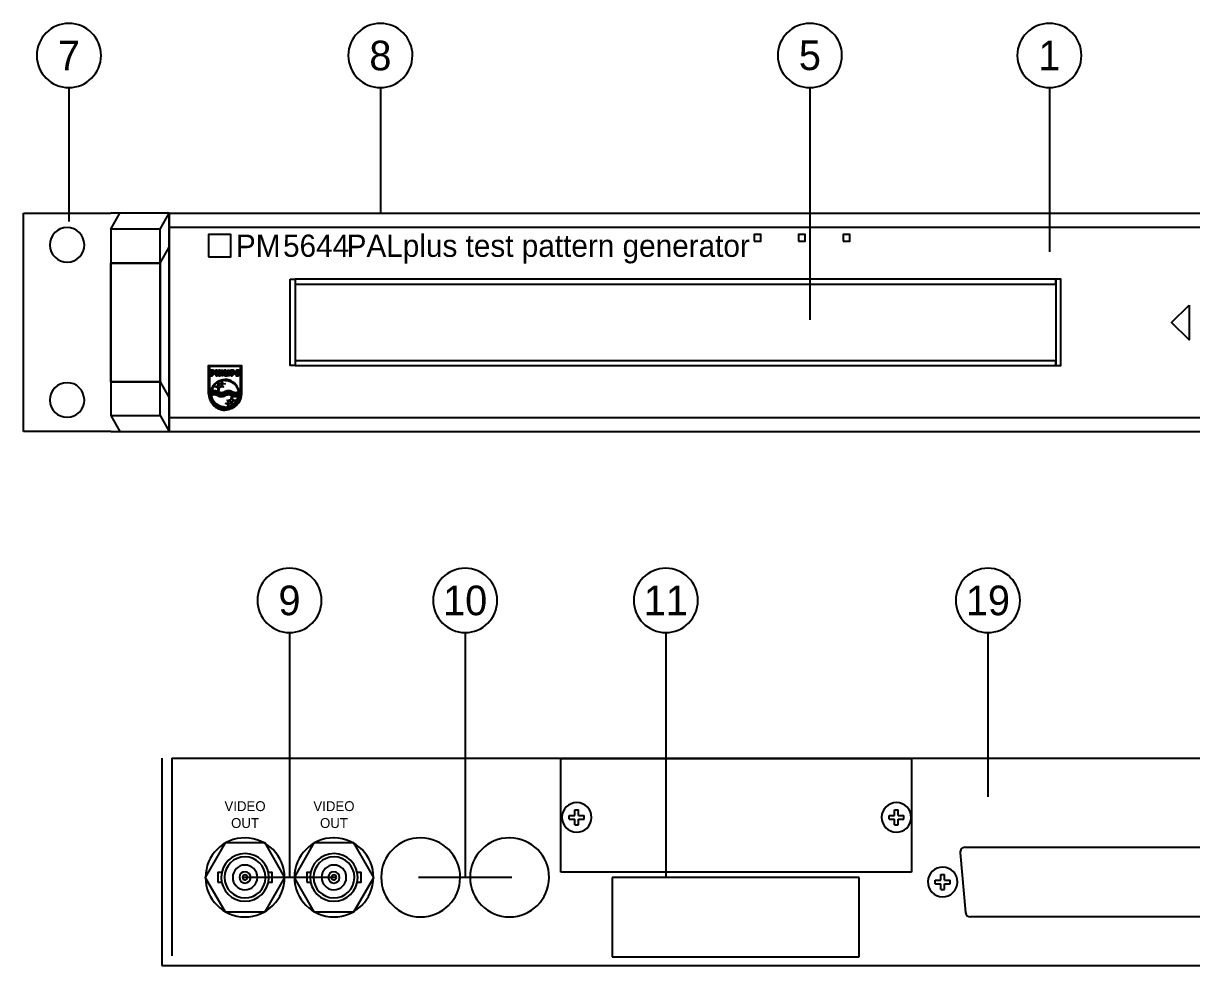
# Model space of a CAD drawing. Extents: x 10 to 493, y 10 to 201.
# Drawn here: x 10 to 246.5, y 10 to 200.7 of the extents above; entities that cross this region are included whole.
import ezdxf
from ezdxf.enums import TextEntityAlignment as Align

# ---------------------------------------------------------------- set-up
doc = ezdxf.new("R2010")
doc.units = 0
doc.layers.add('KOMPONENT', color=10, linetype='CONTINUOUS')
doc.layers.add('SERVICE1', color=7, linetype='CONTINUOUS')

# ---------------------------------------------------------------- blocks, each defined once
blk = doc.blocks.new('M3')
at = {"layer": 'KOMPONENT', "color": 0}
for points in [[(-1.5, 0.375), (-0.375, 0.375)], [(-1.5, -0.375), (-1.5, 0.375)], [(-0.375, 0.375), (-0.375, 1.5)], [(-0.375, 1.5), (0.375, 1.5)], [(0.375, 0.375), (0.375, 1.5)], [(0.375, 0.375), (1.5, 0.375)], [(1.5, -0.375), (1.5, 0.375)], [(-1.5, -0.375), (-0.375, -0.375)], [(-0.3749999999999432, -1.5), (-0.375, -0.375)], [(-0.3749999999999432, -1.5), (0.375, -1.5)], [(0.375, -0.375), (1.5, -0.375)], [(0.375, -1.5), (0.375, -0.375)]]:
    blk.add_lwpolyline(points, dxfattribs=at)
blk.add_arc((0, 0), 3, 358.902455422943, 358.8769043763087, dxfattribs=at)

msp = doc.modelspace()

# ---------------------------------------------------------------- linework, layer by layer
at = {"layer": 'KOMPONENT', "color": 0}
for p, q in [((10, 118.0776352886492), (10, 162.2776352886492)), ((10, 162.2776352886492), (27.69999999999999, 162.2776352886492)), ((39.5, 162.2776352886492), (27.69999999999999, 162.2776352886492)), ((39.5, 162.2776352886492), (463.5, 162.2776352886492)), ((39.5, 162.2776352886492), (39.5, 118.0776352886492)), ((39.5, 118.0776352886492), (39.5, 162.2776352886492)), ((37.69999999999999, 159.0276352886492), (27.69999999999999, 159.0276352886492)), ((27.69999999999999, 159.0276352886492), (27.69999999999999, 121.3276352886492)), ((37.69999999999999, 121.3276352886492), (37.69999999999999, 159.0276352886492)), ((39.5, 159.4276352886492), (463.5, 159.4276352886492)), ((37.69999999999999, 152.1776352886492), (27.69999999999999, 152.1776352886492)), ((27.69999999999999, 152.1776352886492), (27.69999999999999, 128.1776352886492)), ((37.69999999999999, 128.1776352886492), (37.69999999999999, 152.1776352886492)), ((27.69999999999999, 128.1776352886492), (37.69999999999999, 128.1776352886492)), ((27.69999999999999, 121.3276352886492), (37.69999999999999, 121.3276352886492)), ((39.5, 120.9276352886492), (463.5, 120.9276352886492)), ((27.69999999999999, 118.0776352886492), (10, 118.0776352886492)), ((27.69999999999999, 118.0776352886492), (39.5, 118.0776352886492)), ((39.50000000000006, 118.0776352886492), (463.5000000000001, 118.0776352886492)), ((38.05594405594414, 52.00000000000016), (38.05594405594397, 10.00000000000016)), ((38.05594405594408, 52.0000000000001), (38.05594405594397, 10.0000000000001)), ((40.05594405594414, 52.00000000000004), (459.6559440559441, 51.9999999999998)), ((40.05594405594408, 52.0000000000001), (40.05594405594397, 12.0000000000001)), ((40.05594405594408, 51.99999999999999), (459.6559440559441, 51.99999999999974)), ((118.7708635330405, 51.89675527865862), (189.8508635330405, 51.8967552786586)), ((118.8108635330405, 28.93675527865864), (118.8108635330405, 51.89675527865862)), ((189.8208635330406, 51.8967552786586), (189.8208635330406, 28.93675527865863)), ((189.8208635330405, 28.93675527865863), (118.8008635330405, 28.93675527865864)), ((129.1688880660035, 27.80148789948456), (129.1688880660035, 11.80148789948456)), ((179.1688880660035, 27.80148789948455), (129.1688880660035, 27.80148789948456)), ((179.1688880660035, 11.80148789948455), (179.1688880660035, 27.80148789948455)), ((38.05594405594397, 10.00000000000016), (462.0559440559439, 9.999999999999972)), ((38.05594405594397, 10.0000000000001), (462.0559440559439, 9.999999999999915)), ((129.1688880660035, 11.80148789948456), (179.1688880660035, 11.80148789948455))]:
    msp.add_line(p, q, dxfattribs=at)
at = {"layer": 'KOMPONENT', "color": 0, "linetype": 'CONTINUOUS'}
msp.add_line((48.37385815405128, 129.6254091356409), (48.22384419664172, 129.6254091356409), dxfattribs=at)
at = {"layer": 'KOMPONENT', "color": 0}
for points in [[(27.69999999999999, 159.0276352886492), (29.5, 162.2776352886492)], [(37.69999999999999, 159.0276352886492), (39.5, 162.2776352886492)], [(37.69999999999999, 152.1776352886492), (39.5, 155.4276352886492)], [(37.69999999999999, 128.1776352886492), (39.5, 124.9276352886492)], [(27.69999999999999, 121.3276352886492), (29.5, 118.0776352886492)], [(37.69999999999999, 121.3276352886492), (39.5, 118.0776352886492)], [(120.520928689727, 40.37500000000006), (121.645928689727, 40.37500000000006)], [(120.520928689727, 39.62500000000006), (120.520928689727, 40.37500000000006)], [(121.645928689727, 40.37500000000006), (121.645928689727, 41.50000000000006)], [(121.645928689727, 41.50000000000006), (122.395928689727, 41.50000000000006)], [(122.395928689727, 40.37500000000006), (122.395928689727, 41.50000000000006)], [(122.395928689727, 40.37500000000006), (123.520928689727, 40.37500000000006)], [(123.520928689727, 39.62500000000006), (123.520928689727, 40.37500000000006)], [(185.240928689727, 40.37500000000004), (186.365928689727, 40.37500000000004)], [(185.240928689727, 39.62500000000004), (185.240928689727, 40.37500000000004)], [(186.365928689727, 40.37500000000004), (186.365928689727, 41.50000000000004)], [(186.365928689727, 41.50000000000004), (187.115928689727, 41.50000000000004)], [(187.115928689727, 40.37500000000004), (187.115928689727, 41.50000000000004)], [(187.115928689727, 40.37500000000004), (188.240928689727, 40.37500000000004)], [(188.240928689727, 39.62500000000004), (188.240928689727, 40.37500000000004)], [(120.520928689727, 39.62500000000006), (121.645928689727, 39.62500000000006)], [(121.6459286897271, 38.50000000000006), (121.645928689727, 39.62500000000006)], [(121.6459286897271, 38.50000000000006), (122.395928689727, 38.50000000000006)], [(122.395928689727, 39.62500000000006), (123.520928689727, 39.62500000000006)], [(122.395928689727, 38.50000000000006), (122.395928689727, 39.62500000000006)], [(185.240928689727, 39.62500000000004), (186.365928689727, 39.62500000000004)], [(186.3659286897272, 38.50000000000004), (186.365928689727, 39.62500000000004)], [(186.3659286897272, 38.50000000000004), (187.115928689727, 38.50000000000004)], [(187.115928689727, 39.62500000000004), (188.240928689727, 39.62500000000004)], [(187.115928689727, 38.50000000000004), (187.115928689727, 39.62500000000004)], [(50.83449217161674, 34.8600000000002), (46.79304028728936, 27.86000000000019), (50.83449217161669, 20.86000000000019), (58.91739594027146, 20.86000000000019), (62.92791632460805, 27.80642507046179)], [(62.95884782459885, 27.86000000000019), (58.91739594027146, 34.8600000000002), (50.83449217161674, 34.8600000000002)], [(68.83449217161674, 34.8600000000002), (64.79304028728936, 27.86000000000019), (68.83449217161669, 20.86000000000019), (76.91739594027146, 20.86000000000019), (80.92791632460805, 27.80642507046179)], [(80.95884782459885, 27.86000000000019), (76.91739594027146, 34.86000000000019), (68.83449217161674, 34.8600000000002)]]:
    msp.add_lwpolyline(points, dxfattribs=at)
for points in [[(47.5, 153.4418002968828), (52, 153.4418002968828), (52, 157.9418002968828), (47.5, 157.9418002968828)], [(157.9299463463782, 156.5918002968827), (159.2799463463783, 156.5918002968827), (159.2799463463783, 157.9418002968827), (157.9299463463782, 157.9418002968827)], [(166.9299463463782, 156.5918002968827), (168.2799463463783, 156.5918002968827), (168.2799463463783, 157.9418002968827), (166.9299463463782, 157.9418002968827)], [(175.9299463463783, 156.5918002968827), (177.2799463463783, 156.5918002968827), (177.2799463463783, 157.9418002968827), (175.9299463463783, 157.9418002968827)], [(37.69999999999993, 128.177635288649), (27.69999999999999, 128.177635288649), (27.69999999999999, 152.1776352886488), (37.69999999999993, 152.1776352886488)], [(64, 148.9276352886492), (65, 148.9276352886492), (65, 131.4276352886492), (64, 131.4276352886492)], [(65, 147.9276352886492), (219, 147.9276352886492), (219, 148.9276352886492), (65, 148.9276352886492)], [(219, 131.4276352886492), (220, 131.4276352886492), (220, 148.9276352886492), (219, 148.9276352886492)], [(246.0099999999999, 143.6576352886492), (246.0099999999999, 136.6576352886492), (242.4199999999999, 140.1576352886493)], [(65, 131.4276352886492), (219, 131.4276352886492), (219, 132.4276352886492), (65, 132.4276352886492)]]:
    msp.add_lwpolyline(points, close=True, dxfattribs=at)
at = {"layer": 'KOMPONENT', "color": 0, "linetype": 'CONTINUOUS'}
for points in [[(47.50000000000006, 125.7504662691875), (47.50000000000006, 131.4276352886493), (54.13570092274301, 131.4276352886493), (54.13570092274301, 125.7504662691875), (53.95122671855381, 125.7504662691875), (53.95122671855381, 131.2432505915946), (47.68429518992036, 131.2432505915946), (47.68429518992036, 125.7504662691875), (47.50000000000006, 125.7504662691875)], [(47.93491516649948, 129.3871411436216), (48.22384419664172, 129.3871411436216), (48.22384419664172, 130.2473047060955), (48.2239337037762, 130.4985512326162), (47.93491516649948, 130.4986407397507), (47.93491516649948, 129.3871411436216)], [(48.2239337037762, 130.247036184692), (48.33035768668788, 130.2469466775574), (48.38155576761756, 130.2365638499563), (48.4221024995428, 130.2152611519472), (48.44841759708356, 130.1936004253999), (48.47213698772413, 130.1626309568655), (48.49129151450546, 130.1219947178059), (48.50051074935828, 130.0476142890425), (48.48180375824927, 129.9741289316241), (48.45128182538735, 129.9378785421546), (48.4031269870303, 129.9001960385331), (48.3576573627081, 129.8809520046173), (48.32615085136672, 129.8770136906996), (48.22384419664172, 129.8769241835651), (48.22384419664172, 129.6254091356409), (48.38397246024897, 129.6257671641789), (48.43400694843024, 129.630332028038), (48.48180375824927, 129.6398197842942), (48.54589086654602, 129.6609434680345), (48.59144999800276, 129.6830517302541), (48.63226525133143, 129.7114254918883), (48.67039529062521, 129.744990667323), (48.70136475915967, 129.775870628723), (48.73251324196309, 129.8117629896545), (48.75873883236943, 129.8618869849703), (48.78263723727895, 129.9120109802861), (48.80161274979145, 129.9741289316241), (48.80644613505387, 130.028996805068), (48.80644613505387, 130.1030192052934), (48.79695837879763, 130.1674643421281), (48.77386553809868, 130.2356687786115), (48.73251324196309, 130.3081695575504), (48.67039529062521, 130.3822814649102), (48.6118576246671, 130.4292727105189), (48.55555763707116, 130.4592576005739), (48.48422045088068, 130.4849461481733), (48.43400694843024, 130.4920172117983), (48.37385815405128, 130.4986407397507), (48.2239337037762, 130.4985512326162), (48.2239337037762, 130.247036184692)], [(48.95064212872154, 129.3871411436216), (49.23957115886355, 129.3871411436216), (49.23957115886355, 129.822951381466), (49.55078746549435, 129.822951381466), (49.55078746549435, 129.3871411436216), (49.839626988502, 129.3871411436216), (49.839626988502, 130.4986407397507), (49.55078746549435, 130.4986407397507), (49.55078746549435, 130.0630095161752), (49.23957115886355, 130.0630095161752), (49.23957115886355, 130.4986407397507), (48.95064212872154, 130.4986407397507), (48.95064212872154, 129.3871411436216)], [(50.11763614823599, 129.3871411436216), (50.11763614823599, 130.4986407397507), (50.40638616410911, 130.4986407397507), (50.40638616410911, 129.3871411436216), (50.11763614823599, 129.3871411436216)], [(50.68430581670862, 129.3871411436216), (51.26216387699282, 129.3871411436216), (51.26216387699282, 129.6273782925998), (50.97332435398516, 129.6273782925998), (50.97332435398516, 130.4986407397507), (50.68430581670862, 130.4986407397507), (50.68430581670862, 129.3871411436216)], [(51.4021530353391, 129.3871411436216), (51.4021530353391, 130.4986407397507), (51.69117157261576, 130.4986407397507), (51.69117157261576, 129.3871411436216), (51.4021530353391, 129.3871411436216)], [(51.96909122521527, 129.3871411436216), (52.25802025535734, 129.3871411436216), (52.25802025535734, 130.2473047060955), (52.25810976249181, 130.4985512326162), (51.96909122521527, 130.4986407397507), (51.96909122521527, 129.3871411436216)], [(52.25810976249181, 130.247036184692), (52.36453374540349, 130.2469466775574), (52.41573182633323, 130.2365638499563), (52.45627855825842, 130.2152611519472), (52.48259365579929, 130.1936004253999), (52.5063130464398, 130.1626309568655), (52.52546757322114, 130.1219947178059), (52.53468680807396, 130.0476142890425), (52.515979816965, 129.9741289316241), (52.48545788410303, 129.9378785421546), (52.43730304574603, 129.9001960385331), (52.39183342142383, 129.8809520046173), (52.36032691008245, 129.8770136906996), (52.25802025535734, 129.8769241835651), (52.25802025535734, 129.6254091356409), (52.41814851896459, 129.6257671641789), (52.46818300714602, 129.630332028038), (52.515979816965, 129.6398197842942), (52.58006692526169, 129.6609434680345), (52.62562605671849, 129.6830517302541), (52.66644131004711, 129.7114254918883), (52.70457134934094, 129.744990667323), (52.7355408178754, 129.775870628723), (52.76668930067876, 129.8117629896545), (52.79291489108516, 129.8618869849703), (52.81681329599468, 129.9120109802861), (52.83578880850712, 129.9741289316241), (52.8406221937696, 130.028996805068), (52.8406221937696, 130.1030192052934), (52.83113443751336, 130.1674643421281), (52.80804159681441, 130.2356687786115), (52.76668930067876, 130.3081695575504), (52.70457134934094, 130.3822814649102), (52.64603368338271, 130.4292727105189), (52.58973369578683, 130.4592576005739), (52.5183965095963, 130.4849461481733), (52.46818300714602, 130.4920172117983), (52.40803421276701, 130.4986407397507), (52.25810976249181, 130.4985512326162), (52.25810976249181, 130.247036184692)], [(53.40997707627702, 130.0673058586308), (53.38437803581212, 130.0751824864662), (53.3470535607288, 130.0888770780435), (53.30579077172763, 130.1006025126621), (53.27625341734506, 130.1183249252916), (53.25486121220132, 130.1341676880968), (53.24098760635502, 130.1555598932405), (53.23525914974744, 130.1850972476231), (53.24098760635502, 130.2087271311291), (53.27052496073759, 130.2303878576764), (53.30382161476888, 130.2499899201302), (53.34114608985226, 130.2597461977899), (53.37453225101797, 130.2656536686665), (53.42367166785436, 130.2656536686665), (53.46296529989667, 130.2618048618832), (53.50807689568092, 130.2577770408311), (53.54942919181644, 130.2519590770891), (53.58290486011674, 130.2459620990781), (53.61217369309577, 130.2422027994294), (53.61038355040591, 130.4936283402191), (53.57708689637474, 130.5032951107443), (53.53573460023915, 130.5054432819721), (53.4904439901859, 130.5110822314451), (53.45517817919585, 130.5132304026729), (53.41194623323588, 130.5151100524973), (53.36477597335829, 130.5132304026729), (53.32539283418146, 130.5132304026729), (53.28609920213927, 130.5132304026729), (53.24295676331388, 130.5013259537855), (53.20769095232379, 130.4914801689912), (53.17430479115808, 130.4797547343728), (53.13295249502249, 130.4640909858365), (53.10162499795013, 130.4444889233827), (53.07217715070203, 130.4208590398766), (53.04845776006147, 130.3932908424529), (53.0229482267311, 130.3677813091225), (53.00334616427716, 130.3403921259678), (52.98956206556522, 130.3069164576675), (52.97577796685346, 130.2618048618832), (52.96987049597692, 130.2224217227065), (52.96405253223497, 130.1792792838811), (52.96611119632826, 130.13801649488), (52.97210817433927, 130.0967537058789), (52.9778366309468, 130.0574600738367), (52.98571325878214, 130.0220152485775), (53.0013770073183, 129.9905982443707), (53.01900991281332, 129.9670578679991), (53.04067063936066, 129.9436069987621), (53.06233136590782, 129.9199771152561), (53.09177921315586, 129.9022547026265), (53.12901418110471, 129.8846217971315), (53.16257935653954, 129.8728068553784), (53.18030176916909, 129.8687790343263), (53.20169397431283, 129.8609024064909), (53.40997707627702, 130.0673058586308)], [(47.93222995246487, 125.7504662691875), (47.93169290965784, 125.8176861271915), (47.93625777351696, 125.9003907194626), (47.94189672299001, 125.9831848188682), (47.94852025094241, 126.0597134188595), (47.95675490731577, 126.1293499694947), (47.96830132766536, 126.2070421622343), (47.97761006965254, 126.2800799839802), (47.99318431105428, 126.3481949133291), (48.01421848766006, 126.4313470412727), (48.0311353360791, 126.5016996489838), (48.05539176952652, 126.5793918417234), (48.08260193841244, 126.6646026337604), (48.11249732133291, 126.7569739965568), (48.14588348249862, 126.8347556964308), (48.18687775009624, 126.935630237004), (48.23288441722536, 127.0295232210867), (48.26591254985317, 127.0997863216634), (48.32337613019746, 127.201287412178), (48.37815449650685, 127.2933007464364), (48.44456879030054, 127.3977555723893), (48.51339977672524, 127.4894108781096), (48.6049655753111, 127.6038905031257), (48.70548208734635, 127.7138052642826), (48.80197077832941, 127.8144112834522), (48.91170652521726, 127.9108104673007), (49.01696691538064, 128.0068516226114), (49.15453938109562, 128.1120225056401), (49.36058480469762, 128.240286229368), (49.56671973543405, 128.3505590190629), (49.72711652044472, 128.4234178265399), (49.88330647013436, 128.4798073212701), (49.99268418848425, 128.5148941179913), (50.14019194612803, 128.554635285706), (50.25377649979924, 128.579518269095), (50.39913608621521, 128.6032376597355), (50.56078597110883, 128.6246298648792), (50.72789579120649, 128.6324169855801), (50.81704489716117, 128.6352812138838), (50.81704489716117, 128.4550138450158), (50.71142647845983, 128.4510755310981), (50.60652411683452, 128.446689681508), (50.47029425813685, 128.4327265685271), (50.33862926329823, 128.4132140132077), (50.2069642684595, 128.3851982801116), (50.08872534379486, 128.355123882922), (49.95616527761138, 128.3136820796519), (49.84150663832634, 128.2729563334578), (49.73356103412823, 128.2283817804806), (49.6400260785835, 128.1854183559241), (49.54622260163524, 128.137263517567), (49.43621833334385, 128.0766671875156), (49.33784999253646, 128.0112374722015), (49.235811859215, 127.9461657854253), (49.13610091139026, 127.8693686640308), (49.05822970438157, 127.805281555734), (48.9896672393603, 127.7412839545718), (48.91618188194184, 127.672452968147), (48.84305455306151, 127.6038905031257), (48.78800766534846, 127.5350595167009), (48.73313979190453, 127.4756267793978), (48.67594473296379, 127.4044686074762), (48.62331453788204, 127.3290140930989), (48.56352377204104, 127.2488157005936), (48.50525462748641, 127.1549227165108), (48.4619331743919, 127.0788416521921), (48.38934288831854, 126.9442229219153), (48.34825911358638, 126.8619658653166), (48.31523098095863, 126.7789927516419), (48.27414720622647, 126.6744484185546), (48.23404800997378, 126.5597897792696), (48.20316804857396, 126.4429829687567), (48.18016471500925, 126.3560715411645), (48.15948856694155, 126.2523327722876), (48.13773833325985, 126.1245165842321), (48.12502832016179, 126.0033239241291), (48.11482450682968, 125.9003907194626), (48.11249732133291, 125.8269948691787), (48.11240781419838, 125.7504662691875), (47.93222995246487, 125.7504662691875)], [(48.48064016550092, 127.1122278133579), (49.34563711323739, 127.2613466994226), (49.49037014971191, 128.1220473047034), (49.63474515764835, 127.2613466994226), (50.50010013392284, 127.1122278133579), (49.63474515764835, 126.9678528054213), (49.49037014971191, 126.1024978291469), (49.34563711323739, 126.9678528054213), (48.48064016550092, 127.1122278133579)], [(49.54040463789323, 127.7576637601839), (50.0962439430923, 127.853436394091), (50.18942087009901, 128.4066799923898), (50.28215026143334, 127.853436394091), (50.83906365224624, 127.7576637601839), (50.28215026143334, 127.6648448617152), (50.18942087009901, 127.1084685137092), (50.0962439430923, 127.6648448617152), (49.54040463789323, 127.7576637601839)], [(53.70177033472282, 125.7504662691875), (53.70221787039532, 125.8176861271915), (53.69783202080521, 125.9003907194626), (53.69210356419768, 125.9831848188682), (53.6852115148418, 126.0597134188595), (53.67706636560297, 126.1293499694947), (53.66560945238791, 126.2070421622343), (53.65639021753509, 126.2800799839802), (53.6406369618644, 126.3481949133291), (53.61969229239321, 126.4313470412727), (53.602775443974, 126.5016996489838), (53.57860851766105, 126.5793918417234), (53.55130884164089, 126.6646026337604), (53.52141345872019, 126.7569739965568), (53.48811680468907, 126.8347556964308), (53.44703302995697, 126.935630237004), (53.40111586996227, 127.0295232210867), (53.36799823019999, 127.0997863216634), (53.31053464985575, 127.201287412178), (53.25575628354625, 127.2933007464364), (53.18943149688732, 127.3977555723893), (53.12069001759704, 127.4894108781096), (53.02903471187653, 127.6038905031257), (52.92851819984139, 127.7138052642826), (52.83211901599282, 127.8144112834522), (52.72229376197038, 127.9108104673007), (52.61694386467269, 128.0068516226114), (52.47937139895748, 128.1120225056401), (52.27323646822106, 128.240286229368), (52.0672805517537, 128.3505590190629), (51.90688376674291, 128.4234178265399), (51.7506043099188, 128.4798073212701), (51.64131609870338, 128.5148941179913), (51.49371883392507, 128.554635285706), (51.37995526598502, 128.579518269095), (51.23495370810696, 128.6032376597355), (51.07321431607886, 128.6246298648792), (50.90619400311573, 128.6324169855801), (50.81704489716117, 128.6352812138838), (50.81704489716117, 128.4550138450158), (50.9225738087278, 128.4510755310981), (51.02747617035322, 128.446689681508), (51.16379553618538, 128.4327265685271), (51.29537102388952, 128.4132140132077), (51.42712552586249, 128.3851982801116), (51.54509592912382, 128.355123882922), (51.6779245167109, 128.3136820796519), (51.7924936488613, 128.2729563334578), (51.90034974592493, 128.2283817804806), (51.99406371573872, 128.1854183559241), (52.08786719268687, 128.137263517567), (52.1979609681128, 128.0766671875156), (52.29615029465117, 128.0112374722015), (52.39827793510733, 127.9461657854253), (52.49780986866307, 127.8693686640308), (52.57568107567158, 127.805281555734), (52.64424354069286, 127.7412839545718), (52.71763939097684, 127.672452968147), (52.79076671985717, 127.6038905031257), (52.84581360757022, 127.5350595167009), (52.90077098814868, 127.4756267793978), (52.95796604708937, 127.4044686074762), (53.01068574930559, 127.3290140930989), (53.07047651514659, 127.2488157005936), (53.12856664543233, 127.1549227165108), (53.17224612706468, 127.0788416521921), (53.2444783846002, 126.9442229219153), (53.28583068073578, 126.8619658653166), (53.31867979909464, 126.7789927516419), (53.35994258809569, 126.6744484185546), (53.39986277007938, 126.5597897792696), (53.43101125288274, 126.4429829687567), (53.45383557217843, 126.3560715411645), (53.47451172024614, 126.2523327722876), (53.49617244679348, 126.1245165842321), (53.50888245989131, 126.0033239241291), (53.51917578035807, 125.9003907194626), (53.52141345872019, 125.8269948691787), (53.52159247298931, 125.7504662691875), (53.70177033472282, 125.7504662691875)], [(52.98956206556522, 129.4032524278303), (53.03279401152531, 129.3972554498192), (53.08989956333153, 129.3895578362529), (53.13295249502249, 129.3836503653764), (53.18030176916909, 129.3797120514587), (53.22926217173654, 129.3738045805822), (53.27625341734506, 129.3718354236234), (53.31948536330503, 129.3758632446755), (53.36871428727602, 129.3777428944999), (53.42170251089556, 129.3836503653764), (53.47084192773201, 129.3935856573051), (53.51613253778521, 129.4130982126245), (53.56124413356952, 129.4347589391717), (53.59659945169409, 129.4582993155432), (53.62801645590093, 129.4897163197502), (53.65549514619022, 129.5192536741327), (53.68109418665506, 129.5565781492161), (53.69675793519127, 129.5899643103819), (53.71448034782088, 129.6370450631249), (53.72432613261509, 129.6940611077967), (53.72620578243937, 129.739172703581), (53.72432613261509, 129.7903707845107), (53.71448034782088, 129.8374515372539), (53.700696249109, 129.8709272055541), (53.6870016575316, 129.9022547026265), (53.66534093098443, 129.9355513566577), (53.6417110474784, 129.9591812401638), (53.61432186432364, 129.9828111236698), (53.58478450994119, 129.9985643793405), (53.55336750573412, 130.0181664417944), (53.52195050152727, 130.0319505405062), (53.48856434036156, 130.0456451320836), (53.45517817919585, 130.0555804240123), (53.43154829568982, 130.0594292307955), (53.40997707627702, 130.0673058586308), (53.20169397431283, 129.8609024064909), (53.24098760635502, 129.847297322048), (53.27437376752067, 129.8335132233361), (53.3176057134807, 129.8197291246244), (53.36665562318274, 129.8040653760881), (53.40022079861734, 129.7903707845107), (53.42367166785436, 129.7686205508291), (53.43539710247296, 129.7470493314163), (53.43942492352517, 129.7253886048692), (53.43539710247296, 129.695940757621), (53.42170251089556, 129.6783078521261), (53.40022079861734, 129.6605854394965), (53.36289632353385, 129.642863026867), (53.32342367722276, 129.6349863990316), (53.29021653032595, 129.6292579424241), (53.24492592027264, 129.6292579424241), (53.20169397431283, 129.6313166065174), (53.16445900636387, 129.6313166065174), (53.12516537432168, 129.6370450631249), (53.08390258532063, 129.6409833770426), (53.04255028918499, 129.6508291618368), (53.01516110603018, 129.6568261398478), (52.99162072965862, 129.6605854394965), (52.98956206556522, 129.4032524278303)], [(47.50000000000006, 125.7504662691875), (47.49946295719315, 125.6725055550444), (47.50474387812818, 125.5783440495583), (47.51118839181163, 125.4829294441892), (47.51924403391598, 125.394764916714), (47.52837376163421, 125.3142980028051), (47.54162081753913, 125.2255069253885), (47.55540491625106, 125.1411016975619), (47.57062112911473, 125.0628724620154), (47.59425101262076, 124.9673683495119), (47.61394258220923, 124.8864538999306), (47.6398101440775, 124.7965887369), (47.67104813401534, 124.6987574388996), (47.70756704488838, 124.5926914845259), (47.74569708418221, 124.5031843500333), (47.79304635832875, 124.3872726108653), (47.84585556767945, 124.2794165138018), (47.88398560697334, 124.1984125570859), (47.94986285795989, 124.0817847608421), (48.01314440204612, 123.9758978207373), (48.08958349490285, 123.8620447456628), (48.16843928039077, 123.750518856085), (48.27378917768851, 123.6189433683809), (48.38961140972197, 123.4925592944774), (48.50015272082032, 123.376558048175), (48.62018178817482, 123.2650321585972), (48.74790846909576, 123.1553859188437), (48.90651511141664, 123.0391161511379), (49.14299296074614, 122.886685501097), (49.37991834574797, 122.760390934328), (49.56421353566816, 122.6760752136359), (49.74430189026737, 122.6113615553978), (49.86970138569143, 122.5709938377416), (50.03976494122742, 122.5253451991504), (50.16990831477966, 122.4970609446507), (50.33737616341534, 122.469492747227), (50.52292445321842, 122.4449677923761), (50.71509627097396, 122.4357485575233), (50.81776095423709, 122.4326158078161), (50.81776095423709, 122.6169109977363), (50.69200343027501, 122.6197752260401), (50.56839407754069, 122.6269357967995), (50.40638616410911, 122.6438526452186), (50.26129509909657, 122.6655133717658), (50.11146015595591, 122.6970198831071), (49.97505128298923, 122.7312116084834), (49.81510203365087, 122.7806195467233), (49.68406358875382, 122.8294904421562), (49.55839557192621, 122.8815835944309), (49.45062898199717, 122.9300964613259), (49.33758147113303, 122.9873810274011), (49.21979008214078, 123.056212013826), (49.09510664379263, 123.1333671637586), (48.98930921082228, 123.2079266067909), (48.87330796451988, 123.2933164130968), (48.7818316730685, 123.3682338846672), (48.69742644524194, 123.4436883990444), (48.61660150279511, 123.520843548977), (48.53219627496856, 123.6071284266279), (48.460322045971, 123.6861632263848), (48.40294797276124, 123.7538306200613), (48.3383238216577, 123.8337604911631), (48.2726255849401, 123.9217460043694), (48.20880699804684, 124.0138488457623), (48.1389019260082, 124.1234055783812), (48.08868842355787, 124.2085268632836), (48.01054869514576, 124.3571982136758), (47.96114075690588, 124.4613845182252), (47.91817733234933, 124.5627065944709), (47.87226017235474, 124.6782603051007), (47.82831216931891, 124.8093882571324), (47.7880339587972, 124.9498249511513), (47.7627034397359, 125.0532056914903), (47.73844700628831, 125.1717131375584), (47.71338500863044, 125.3170727239744), (47.69816879576661, 125.4575094179933), (47.68921808231744, 125.5752112998511), (47.68465321845827, 125.6650764628816), (47.68429518992036, 125.7504662691875), (47.50000000000006, 125.7504662691875)], [(47.93222995246487, 125.7504662691875), (47.93169290965784, 125.6831569040491), (47.93625777351696, 125.6005418189125), (47.94189672299001, 125.5176582123723), (47.94852025094241, 125.4411296123812), (47.95675490731577, 125.3714930617459), (47.96830132766536, 125.2938008690063), (47.97761006965254, 125.2208525543948), (47.99318431105428, 125.1526481179115), (48.01421848766006, 125.0694959899678), (48.0311353360791, 124.9991433822567), (48.05539176952652, 124.9213616823826), (48.08260193841244, 124.8360613832112), (48.11249732133291, 124.7440480489528), (48.14588348249862, 124.6660873348098), (48.18687775009624, 124.565302301371), (48.23288441722536, 124.4712303030194), (48.26591254985317, 124.4009672024427), (48.32337613019746, 124.2997346333316), (48.37815449650685, 124.2074527776697), (48.44456879030054, 124.1029979517169), (48.51339977672524, 124.011432153131), (48.6049655753111, 123.8970420352494), (48.70548208734635, 123.787037766958), (48.80197077832941, 123.6863422406539), (48.91170652521726, 123.5901220710743), (49.01696691538064, 123.4939914086293), (49.15453938109562, 123.388731018466), (49.36058480469762, 123.260467294738), (49.56671973543405, 123.1503735193122), (49.72711652044472, 123.0772461904317), (49.88330647013436, 123.0209462028359), (49.99268418848425, 122.9860384203837), (50.14019194612803, 122.9461182384001), (50.25377649979924, 122.9214142692801), (50.39913608621521, 122.8975158643706), (50.56078597110883, 122.8763026734959), (50.72789579120649, 122.8682470313915), (50.81704489716117, 122.8655618173568), (50.81704489716117, 123.0458291862249), (50.71142647845983, 123.049677993008), (50.60652411683452, 123.0541533497326), (50.47029425813685, 123.0681164627135), (50.33862926329823, 123.0877185251674), (50.2069642684595, 123.1156447511291), (50.08872534379486, 123.1457191483186), (49.95616527761138, 123.1871609515887), (49.84150663832634, 123.2277971906483), (49.73356103412823, 123.2724612507601), (49.6400260785835, 123.3154246753165), (49.54622260163524, 123.3635795136735), (49.43621833334385, 123.424175843725), (49.33784999253646, 123.4894265447702), (49.235811859215, 123.5545877386807), (49.13610091139026, 123.6313848600754), (49.05822970438157, 123.6955614755066), (48.9896672393603, 123.7596485838033), (48.91618188194184, 123.8283900630936), (48.84305455306151, 123.8970420352494), (48.78800766534846, 123.9657835145397), (48.73313979190453, 124.0252162518427), (48.67594473296379, 124.0962849166299), (48.62331453788204, 124.1716499238726), (48.56352377204104, 124.252027330647), (48.50525462748641, 124.3459203147297), (48.4619331743919, 124.4219118719139), (48.38934288831854, 124.5566201093253), (48.34825911358638, 124.6389666730585), (48.31523098095863, 124.7218502795986), (48.27414720622647, 124.8263051055515), (48.23404800997378, 124.9409637448365), (48.20316804857396, 125.0575915410803), (48.18016471500925, 125.1447714900762), (48.15948856694155, 125.2484207518186), (48.13773833325985, 125.376236939874), (48.12502832016179, 125.4975191071114), (48.11482450682968, 125.6005418189125), (48.11249732133291, 125.6737586549274), (48.11240781419838, 125.7504662691875), (47.93222995246487, 125.7504662691875)], [(49.37266826785412, 125.840510446487), (49.37266826785412, 125.6601535704845), (49.31046080938177, 125.6929131817088), (49.23482728073554, 125.7297006139853), (49.16545925150376, 125.7590589540988), (49.09107882274043, 125.7844789802947), (49.01696691538064, 125.8067662567834), (48.94267599375166, 125.8249362050854), (48.87393451446133, 125.8375567110488), (48.80197077832941, 125.8465969316326), (48.7282168995074, 125.8510722883572), (48.65482104922353, 125.8533099667196), (48.57489117812162, 125.8521463739711), (48.49737799965106, 125.8465969316326), (48.4269358848054, 125.83558755409), (48.36347532645004, 125.8231460623955), (48.29697152552217, 125.8093619636837), (48.23512209558771, 125.7914605367852), (48.18105978635413, 125.7740066455591), (48.13192036951773, 125.7564632471986), (48.13388952647659, 125.7577163470814), (48.11070717864311, 125.7502872549185), (48.11661464951953, 125.9306441309211), (48.17094548015655, 125.9506937290475), (48.2122082691576, 125.9647463491628), (48.25651430073145, 125.9787094621437), (48.35640426282521, 126.0027868813222), (48.44797006141118, 126.0188981655308), (48.52181344736744, 126.0278488789801), (48.58957034817831, 126.0325032499736), (48.66439831261425, 126.035098956874), (48.74182198395033, 126.0312501500908), (48.80725169926438, 126.0259692291557), (48.87035422908173, 126.017108022841), (48.94464515071053, 126.0027868813222), (49.01472923701817, 125.9873916541895), (49.06771746063794, 125.9730705126706), (49.12589709805803, 125.9533789430823), (49.17691616471882, 125.9362830803942), (49.22175923909958, 125.9156964394609), (49.27770119815739, 125.8900078918614), (49.33355365008083, 125.8619026516309), (49.37266826785412, 125.840510446487)], [(49.374816439082, 125.4806022586924), (49.374816439082, 125.3002453826898), (49.31242996634052, 125.3331840081831), (49.2367964376943, 125.3706874975355), (49.16733890132809, 125.3991507663041), (49.09313748683371, 125.4246602996345), (49.01884656520497, 125.4469475761231), (48.94482416497954, 125.4651175244251), (48.87581416428566, 125.4775590161196), (48.80385042815362, 125.4865992367034), (48.73009654933185, 125.4911641005625), (48.65687971331687, 125.4935807931938), (48.57677082794595, 125.4924172004454), (48.49934715660982, 125.4865992367034), (48.42872602749514, 125.4756793662953), (48.36562349767792, 125.4635959031388), (48.29894068248086, 125.4495432830234), (48.23691223827757, 125.4315523489904), (48.18293943617846, 125.4149040219748), (48.1337105122077, 125.3965550594039), (48.13594819056993, 125.3978081592867), (48.11849429934392, 125.5707359431264), (48.17282512998088, 125.5915015983286), (48.21426693325094, 125.6049276685026), (48.25857296482479, 125.6185327529455), (48.35846292691861, 125.6429682006619), (48.44993921836988, 125.6589899777361), (48.52369309719188, 125.6680301983199), (48.59144999800276, 125.6725055550444), (48.66636746957306, 125.6750117548103), (48.74370163377466, 125.6715209765651), (48.80913134908872, 125.6661505484956), (48.87223387890606, 125.6571998350462), (48.94643529340033, 125.6429682006619), (49.01669839397698, 125.6275729735292), (49.06968661759663, 125.6131623248759), (49.12777674788236, 125.5941868123635), (49.17879581454309, 125.5763748925995), (49.22363888892392, 125.5557882516661), (49.27949134084736, 125.5300997040668), (49.33543329990516, 125.5026210137775), (49.374816439082, 125.4806022586924)], [(49.37266826785412, 126.2012241984922), (49.37266826785412, 126.0207778153552), (49.31046080938177, 126.0536269337139), (49.23482728073554, 126.0904143659904), (49.16545925150376, 126.119593691835), (49.09107882274043, 126.1451032251654), (49.01696691538064, 126.167390501654), (48.94267599375166, 126.1856499570906), (48.87393451446133, 126.198270463054), (48.80197077832941, 126.2072211765033), (48.7282168995074, 126.2116070260934), (48.65482104922353, 126.2137551973212), (48.57489117812162, 126.2126811117073), (48.49737799965106, 126.2072211765033), (48.4269358848054, 126.1963908132296), (48.36347532645004, 126.1838598144007), (48.29697152552217, 126.1698071942853), (48.23512209558771, 126.1522637959249), (48.18105978635413, 126.1347203975643), (48.13192036951773, 126.1172665063381), (48.13388952647659, 126.1184300990867), (48.17094548015655, 126.3113179739181), (48.2122082691576, 126.3255496083025), (48.25651430073145, 126.3393337070143), (48.35640426282521, 126.3635006333273), (48.44797006141118, 126.3797014246704), (48.52181344736744, 126.3882941095818), (48.58957034817831, 126.3925904520374), (48.66439831261425, 126.3953651732067), (48.74182198395033, 126.3916953806925), (48.80725169926438, 126.3865934740264), (48.87035422908173, 126.3778217748462), (48.94464515071053, 126.3635006333273), (49.01472923701817, 126.3476578705221), (49.06771746063794, 126.3337842646758), (49.12589709805803, 126.3140031879529), (49.17691616471882, 126.2969073252649), (49.22175923909958, 126.2764101914661), (49.27770119815739, 126.2507216438667), (49.33355365008083, 126.222616403636), (49.37266826785412, 126.2012241984922)], [(49.37266826785412, 126.0207778153552), (49.37266826785412, 126.2012241984922), (49.43514424772997, 126.1681960658645), (49.51086728351072, 126.1307820836466), (49.58014580560791, 126.1023188148779), (49.65425771296782, 126.0768987886821), (49.72863814173115, 126.0544324979244), (49.80292906335995, 126.0361730424879), (49.87149152838128, 126.0239105650624), (49.94390280018581, 126.0148703444787), (50.01747766473886, 126.0102159734851), (50.09042597935024, 126.0078887879883), (50.17071387899, 126.0090523807366), (50.24831656459509, 126.0148703444787), (50.31849015803732, 126.0256112006178), (50.38239825206512, 126.0376051566398), (50.4482755030516, 126.0517472838896), (50.51075148292739, 126.0699172321916), (50.56481379216098, 126.0864760520727), (50.61395320899737, 126.1047355075092), (50.66345065437179, 126.1250536270391), (50.72467353436474, 126.1531588672697), (50.77426048687357, 126.1781313577932), (50.81525475447131, 126.2012241984922), (50.81525475447131, 126.0207778153552), (50.75949180968246, 125.9909719395692), (50.70086463658959, 125.9608975423796), (50.62890090045767, 125.9306441309211), (50.57439105555159, 125.9099679828533), (50.53294925228158, 125.896452405545), (50.48846420643872, 125.8827578139676), (50.38920079428647, 125.8585013805201), (50.29781400996956, 125.8423900963114), (50.2235230883407, 125.8333498757277), (50.15612421606784, 125.828874519003), (50.08138575876649, 125.8262788121028), (50.00369356602687, 125.8298590974825), (49.9385323721163, 125.835229525552), (49.87498230662652, 125.8440907318668), (49.80104941353568, 125.8585013805201), (49.73087582009356, 125.8738966076528), (49.67815611787734, 125.8881282420371), (49.61979746618817, 125.9071037545496), (49.56868889239286, 125.9250946885826), (49.52366680374308, 125.9456813295159), (49.46799336608876, 125.9713698771152), (49.41214091416532, 125.9986695531355), (49.37266826785412, 126.0207778153552)], [(49.37266826785412, 125.6601535704845), (49.37266826785412, 125.840510446487), (49.43514424772997, 125.8075718209939), (49.51086728351072, 125.7707843887173), (49.58014580560791, 125.7416050628727), (49.65425771296782, 125.7161850366769), (49.72863814173115, 125.6937187459193), (49.80292906335995, 125.6756383047517), (49.87149152838128, 125.6630177987883), (49.94390280018581, 125.6539775782045), (50.01747766473886, 125.6494127143454), (50.09042597935024, 125.6470855288485), (50.17071387899, 125.648428135866), (50.24831656459509, 125.6539775782045), (50.31849015803732, 125.6647184343437), (50.38239825206512, 125.6773389403071), (50.4482755030516, 125.6910335318844), (50.51075148292739, 125.7090244659175), (50.56481379216098, 125.726388850009), (50.61395320899737, 125.7438427412351), (50.66345065437179, 125.7646083964374), (50.72467353436474, 125.7924451152646), (50.77426048687357, 125.817417605788), (50.81525475447131, 125.840510446487), (50.81525475447131, 125.6601535704845), (50.75949180968246, 125.630258187564), (50.70086463658959, 125.60009428324), (50.62890090045767, 125.5698408717815), (50.57439105555159, 125.5498807807897), (50.53294925228158, 125.5357386535399), (50.48846420643872, 125.5218650476934), (50.38920079428647, 125.4977876285149), (50.29781400996956, 125.4815868371718), (50.2235230883407, 125.472546616588), (50.15612421606784, 125.4681607669979), (50.08138575876649, 125.4655650600976), (50.00369356602687, 125.4691453454774), (49.9385323721163, 125.4744262664124), (49.87498230662652, 125.4833769798617), (49.80104941353568, 125.4977876285149), (49.73087582009356, 125.5130933485132), (49.67815611787734, 125.5273249828975), (49.61979746618817, 125.5471955667549), (49.56868889239286, 125.5642914294429), (49.52366680374308, 125.5848780703762), (49.46799336608876, 125.6104771108411), (49.41214091416532, 125.6386718582063), (49.37266826785412, 125.6601535704845)], [(49.37266826785412, 125.2993503113449), (49.37266826785412, 125.4797071873475), (49.43514424772997, 125.4469475761231), (49.51086728351072, 125.4099811295777), (49.58014580560791, 125.3808913108676), (49.65425771296782, 125.3553817775373), (49.72863814173115, 125.3331840081831), (49.80292906335995, 125.3148350456121), (49.87149152838128, 125.3023040467832), (49.94390280018581, 125.2933533333339), (50.01747766473886, 125.2889674837437), (50.09042597935024, 125.2868193125159), (50.17071387899, 125.2878933981299), (50.24831656459509, 125.2933533333339), (50.31849015803732, 125.3040046823385), (50.38239825206512, 125.3166251883019), (50.4482755030516, 125.3306778084172), (50.51075148292739, 125.3483107139123), (50.56481379216098, 125.3656750980039), (50.61395320899737, 125.38312898923), (50.66345065437179, 125.4039841515667), (50.72467353436474, 125.4316418561249), (50.77426048687357, 125.4574199108588), (50.81525475447131, 125.4797071873475), (50.81525475447131, 125.2993503113449), (50.75949180968246, 125.2694549284244), (50.70086463658959, 125.2399175740418), (50.62890090045767, 125.2091271197763), (50.57439105555159, 125.1891670287845), (50.53294925228158, 125.1751144086691), (50.48846420643872, 125.1611512956883), (50.38920079428647, 125.1369843693753), (50.29781400996956, 125.1209625923011), (50.2235230883407, 125.1122804002553), (50.15612421606784, 125.1078945506652), (50.08138575876649, 125.1053883508994), (50.00369356602687, 125.1088791291446), (49.9385323721163, 125.1139810358107), (49.87498230662652, 125.1226632278565), (49.80104941353568, 125.1369843693753), (49.73087582009356, 125.152916639315), (49.67815611787734, 125.1667007380269), (49.61979746618817, 125.1864818147497), (49.56868889239286, 125.2036671845723), (49.52366680374308, 125.2241643183711), (49.46799336608876, 125.249763358836), (49.41214091416532, 125.2778685990667), (49.37266826785412, 125.2993503113449)], [(52.25784124108833, 126.2012241984922), (52.25784124108833, 126.0207778153552), (52.19581279688498, 126.0536269337139), (52.11973173256627, 126.0904143659904), (52.05036370333448, 126.119593691835), (51.97643081024364, 126.1451032251654), (51.90187136721136, 126.167390501654), (51.82766995271697, 126.1856499570906), (51.75910748769559, 126.198270463054), (51.68669621589117, 126.2072211765033), (51.61312135133824, 126.2116070260934), (51.54026254386133, 126.2137551973212), (51.45979562995245, 126.2126811117073), (51.38219294434737, 126.2072211765033), (51.31201935090525, 126.1963908132296), (51.2482902711464, 126.1838598144007), (51.18214449875643, 126.1698071942853), (51.11984753314948, 126.1522637959249), (51.06569571678153, 126.1347203975643), (51.01682482134856, 126.1172665063381), (50.9671483617052, 126.0966798654049), (50.90610449598125, 126.0688431465777), (50.85642803633783, 126.0429755847094), (50.81525475447131, 126.0207778153552), (50.81525475447131, 126.2012241984922), (50.87101769926016, 126.2310300742783), (50.92973437948729, 126.2604779215264), (51.0017876227538, 126.2914473900609), (51.05638697479424, 126.3113179739181), (51.09756025666087, 126.3255496083025), (51.14213480963826, 126.3393337070143), (51.24130871465599, 126.3635006333273), (51.33269549897295, 126.3797014246704), (51.40725494200512, 126.3882941095818), (51.47438529287467, 126.3925904520374), (51.54939227157956, 126.3953651732067), (51.62699495718459, 126.3916953806925), (51.69206664396069, 126.3865934740264), (51.75552720231599, 126.3778217748462), (51.82946009540677, 126.3635006333273), (51.89972319598348, 126.3476578705221), (51.95253240533418, 126.3337842646758), (52.01089105702329, 126.3140031879529), (52.06208913795308, 126.2969073252649), (52.10702171946843, 126.2764101914661), (52.16260564998834, 126.2507216438667), (52.21836859477708, 126.222616403636), (52.25784124108833, 126.2012241984922)], [(52.25784124108833, 125.840510446487), (52.25784124108833, 125.6601535704845), (52.19581279688498, 125.6929131817088), (52.11973173256627, 125.7297006139853), (52.05036370333448, 125.7590589540988), (51.97643081024364, 125.7844789802947), (51.90187136721136, 125.8067662567834), (51.82766995271697, 125.8249362050854), (51.75910748769559, 125.8375567110488), (51.68669621589117, 125.8465969316326), (51.61312135133824, 125.8510722883572), (51.54026254386133, 125.8533099667196), (51.45979562995245, 125.8521463739711), (51.38219294434737, 125.8465969316326), (51.31201935090525, 125.83558755409), (51.2482902711464, 125.8231460623955), (51.18214449875643, 125.8093619636837), (51.11984753314948, 125.7914605367852), (51.06569571678153, 125.7740066455591), (51.01682482134856, 125.7564632471986), (50.9671483617052, 125.7358766062653), (50.90610449598125, 125.7080398874381), (50.85642803633783, 125.6829778897801), (50.81525475447131, 125.6601535704845), (50.81525475447131, 125.840510446487), (50.87101769926016, 125.8703163222731), (50.92973437948729, 125.9003907194626), (51.0017876227538, 125.9306441309211), (51.05638697479424, 125.9506937290475), (51.09756025666087, 125.9647463491628), (51.14213480963826, 125.9787094621437), (51.24130871465599, 126.0027868813222), (51.33269549897295, 126.0188981655308), (51.40725494200512, 126.0278488789801), (51.47438529287467, 126.0325032499736), (51.54939227157956, 126.035098956874), (51.62699495718459, 126.0312501500908), (51.69206664396069, 126.0259692291557), (51.75552720231599, 126.017108022841), (51.82946009540677, 126.0027868813222), (51.89972319598348, 125.9873916541895), (51.95253240533418, 125.9730705126706), (52.01089105702329, 125.9533789430823), (52.06208913795308, 125.9362830803942), (52.10702171946843, 125.9156964394609), (52.16260564998834, 125.8900078918614), (52.21836859477708, 125.8619026516309), (52.25784124108833, 125.840510446487)], [(52.25784124108833, 125.4797071873475), (52.25784124108833, 125.2993503113449), (52.19581279688498, 125.3323784439727), (52.11973173256627, 125.369702919056), (52.05036370333448, 125.3982556949592), (51.97643081024364, 125.4236757211551), (51.90187136721136, 125.4459629976438), (51.82766995271697, 125.4644014673492), (51.75910748769559, 125.4767534519092), (51.68669621589117, 125.485793672493), (51.61312135133824, 125.4902690292176), (51.54026254386133, 125.4926857218488), (51.45979562995245, 125.4914326219659), (51.38219294434737, 125.485793672493), (51.31201935090525, 125.4748738020848), (51.2482902711464, 125.4628798460629), (51.18214449875643, 125.448737718813), (51.11984753314948, 125.4307467847801), (51.06569571678153, 125.4140089506299), (51.01682482134856, 125.3957494951933), (50.9671483617052, 125.3755208827981), (50.90610449598125, 125.3472366282984), (50.85642803633783, 125.3221746306405), (50.81525475447131, 125.2993503113449), (50.81525475447131, 125.4797071873475), (50.87101769926016, 125.509602570268), (50.92973437948729, 125.539587460323), (51.0017876227538, 125.5698408717815), (51.05638697479424, 125.5906065269838), (51.09756025666087, 125.6041221042922), (51.14213480963826, 125.617906203004), (51.24130871465599, 125.6419836221825), (51.33269549897295, 125.6581844135256), (51.40725494200512, 125.6671351269749), (51.47438529287467, 125.671699990834), (51.54939227157956, 125.6742061905999), (51.62699495718459, 125.6707154123546), (51.69206664396069, 125.6651659700161), (51.75552720231599, 125.6562152565669), (51.82946009540677, 125.6419836221825), (51.89972319598348, 125.6267674093187), (51.95253240533418, 125.612267253531), (52.01089105702329, 125.5932917410185), (52.06208913795308, 125.5754798212545), (52.10702171946843, 125.5549826874557), (52.16260564998834, 125.5292941398563), (52.21836859477708, 125.5017259424326), (52.25784124108833, 125.4797071873475)], [(53.70177033472282, 125.7504662691875), (53.70221787039532, 125.6831569040491), (53.69783202080521, 125.6005418189125), (53.69210356419768, 125.5176582123723), (53.6852115148418, 125.4411296123812), (53.67706636560297, 125.3714930617459), (53.66560945238791, 125.2938008690063), (53.65639021753509, 125.2208525543948), (53.6406369618644, 125.1526481179115), (53.61969229239321, 125.0694959899678), (53.602775443974, 124.9991433822567), (53.57860851766105, 124.9213616823826), (53.55130884164089, 124.8360613832112), (53.52141345872019, 124.7440480489528), (53.48811680468907, 124.6660873348098), (53.44703302995697, 124.565302301371), (53.40111586996227, 124.4712303030194), (53.36799823019999, 124.4009672024427), (53.31053464985575, 124.2997346333316), (53.25575628354625, 124.2074527776697), (53.18943149688732, 124.1029979517169), (53.12069001759704, 124.011432153131), (53.02903471187653, 123.8970420352494), (52.92851819984139, 123.787037766958), (52.83211901599282, 123.6863422406539), (52.72229376197038, 123.5901220710743), (52.61694386467269, 123.4939914086293), (52.47937139895748, 123.388731018466), (52.27323646822106, 123.260467294738), (52.0672805517537, 123.1503735193122), (51.90688376674291, 123.0772461904317), (51.7506043099188, 123.0209462028359), (51.64131609870338, 122.9860384203837), (51.49371883392507, 122.9461182384001), (51.37995526598502, 122.9214142692801), (51.23495370810696, 122.8975158643706), (51.07321431607886, 122.8763026734959), (50.90619400311573, 122.8682470313915), (50.81704489716117, 122.8655618173568), (50.81704489716117, 123.0458291862249), (50.9225738087278, 123.049677993008), (51.02747617035322, 123.0541533497326), (51.16379553618538, 123.0681164627135), (51.29537102388952, 123.0877185251674), (51.42712552586249, 123.1156447511291), (51.54509592912382, 123.1457191483186), (51.6779245167109, 123.1871609515887), (51.7924936488613, 123.2277971906483), (51.90034974592493, 123.2724612507601), (51.99406371573872, 123.3154246753165), (52.08786719268687, 123.3635795136735), (52.1979609681128, 123.424175843725), (52.29615029465117, 123.4894265447702), (52.39827793510733, 123.5545877386807), (52.49780986866307, 123.6313848600754), (52.57568107567158, 123.6955614755066), (52.64424354069286, 123.7596485838033), (52.71763939097684, 123.8283900630936), (52.79076671985717, 123.8970420352494), (52.84581360757022, 123.9657835145397), (52.90077098814868, 124.0252162518427), (52.95796604708937, 124.0962849166299), (53.01068574930559, 124.1716499238726), (53.07047651514659, 124.252027330647), (53.12856664543233, 124.3459203147297), (53.17224612706468, 124.4219118719139), (53.2444783846002, 124.5566201093253), (53.28583068073578, 124.6389666730585), (53.31867979909464, 124.7218502795986), (53.35994258809569, 124.8263051055515), (53.39986277007938, 124.9409637448365), (53.43101125288274, 125.0575915410803), (53.45383557217843, 125.1447714900762), (53.47451172024614, 125.2484207518186), (53.49617244679348, 125.376236939874), (53.50888245989131, 125.4975191071114), (53.51917578035807, 125.6005418189125), (53.52141345872019, 125.6737586549274), (53.52159247298931, 125.7504662691875), (53.70177033472282, 125.7504662691875)], [(54.13570092274301, 125.7504662691875), (54.13614845841539, 125.6725055550444), (54.13086753748041, 125.5783440495583), (54.1242440095279, 125.4829294441892), (54.11627787455802, 125.394764916714), (54.10714814683979, 125.3142980028051), (54.09399059806941, 125.2255069253885), (54.08020649935759, 125.1411016975619), (54.06499028649381, 125.0628724620154), (54.04118138871877, 124.9673683495119), (54.02148981913041, 124.8864538999306), (53.99562225726208, 124.7965887369), (53.96465278872756, 124.6987574388996), (53.92804437072004, 124.5926914845259), (53.88991433142621, 124.5031843500333), (53.84238604301072, 124.3872726108653), (53.78984535506356, 124.2794165138018), (53.75162580863525, 124.1984125570859), (53.68565905051412, 124.0817847608421), (53.622556520697, 123.9758978207373), (53.54611742784027, 123.8620447456628), (53.46717213521777, 123.750518856085), (53.36173273078549, 123.6189433683809), (53.24600000588657, 123.4925592944774), (53.13527968051926, 123.376558048175), (53.01542962743372, 123.2650321585972), (52.88779245364719, 123.1553859188437), (52.72900679705742, 123.0391161511379), (52.49279746913135, 122.886685501097), (52.25569306986057, 122.760390934328), (52.07130837280585, 122.6760752136359), (51.89139903247565, 122.6113615553978), (51.76582052278263, 122.5709938377416), (51.59575696724664, 122.5253451991504), (51.46552408655998, 122.4970609446507), (51.29832475932773, 122.469492747227), (51.11268696239011, 122.4449677923761), (50.92033613036551, 122.4357485575233), (50.81776095423709, 122.4326158078161), (50.81776095423709, 122.6169109977363), (50.94369749246806, 122.6197752260401), (51.06712783093337, 122.6269357967995), (51.22913574436495, 122.6438526452186), (51.37413730224307, 122.6655133717658), (51.52415125965263, 122.6970198831071), (51.66056013261925, 122.7312116084834), (51.82033036768854, 122.7806195467233), (51.95136881258566, 122.8294904421562), (52.07703682941337, 122.8815835944309), (52.18480341934242, 122.9300964613259), (52.29794043734103, 122.9873810274011), (52.41564231919881, 123.056212013826), (52.54032575754701, 123.1333671637586), (52.64630220478631, 123.2079266067909), (52.76221394395412, 123.2933164130968), (52.85377974254004, 123.3682338846672), (52.93818497036659, 123.4436883990444), (53.01900991281332, 123.520843548977), (53.10350464777434, 123.6071284266279), (53.17519986250301, 123.6861632263848), (53.23275294998166, 123.7538306200613), (53.29728759395084, 123.8337604911631), (53.36289632353385, 123.9217460043694), (53.42662540329263, 124.0138488457623), (53.49670948960033, 124.1234055783812), (53.54692299205078, 124.2085268632836), (53.6249732133283, 124.3571982136758), (53.67438115156824, 124.4613845182252), (53.71761309752804, 124.5627065944709), (53.76335124325385, 124.6782603051007), (53.80720973915516, 124.8093882571324), (53.8474879496768, 124.9498249511513), (53.87281846873827, 125.0532056914903), (53.89689588791668, 125.1717131375584), (53.92222640697815, 125.3170727239744), (53.93744261984193, 125.4575094179933), (53.94648284042563, 125.5752112998511), (53.95077918288132, 125.6650764628816), (53.95122671855381, 125.7504662691875), (54.13570092274301, 125.7504662691875)], [(51.16021525080566, 124.398281988408), (52.02512269140766, 124.5472218602036), (52.17003474215119, 125.4081909868879), (52.31423073581868, 124.5472218602036), (53.17967521922765, 124.398281988408), (52.31423073581868, 124.2539964876059), (52.17003474215119, 123.388552004197), (52.02512269140766, 124.2539964876059), (51.16021525080566, 124.398281988408)], [(52.25784124108833, 126.0207778153552), (52.25784124108833, 126.2012241984922), (52.32022771382969, 126.1681960658645), (52.39577173534155, 126.1307820836466), (52.46513976457311, 126.1023188148779), (52.53943068620214, 126.0768987886821), (52.61354259356199, 126.0544324979244), (52.68792302232532, 126.0361730424879), (52.75666450161566, 126.0239105650624), (52.82871774488211, 126.0148703444787), (52.90247162370406, 126.0102159734851), (52.97568845971898, 126.0078887879883), (53.05552882368636, 126.0090523807366), (53.13322101642598, 126.0148703444787), (53.20375263840606, 126.0256112006178), (53.26712368962683, 126.0376051566398), (53.33362749055482, 126.0517472838896), (53.39556642762375, 126.0699172321916), (53.44944972258827, 126.0864760520727), (53.49858913942472, 126.1047355075092), (53.49661998246586, 126.1036614218954), (53.51407387369193, 125.9306441309211), (53.45956402878596, 125.9099679828533), (53.41839074691939, 125.896452405545), (53.37417422247995, 125.8827578139676), (53.27410524611724, 125.8585013805201), (53.18253944753133, 125.8423900963114), (53.10878556870944, 125.8333498757277), (53.04102866789856, 125.828874519003), (52.96611119632826, 125.8262788121028), (52.88877703212665, 125.8298590974825), (52.82343682394708, 125.835229525552), (52.76015527986078, 125.8440907318668), (52.68595386536646, 125.8585013805201), (52.61578027192434, 125.8738966076528), (52.56288155543905, 125.8881282420371), (52.50488093228796, 125.9071037545496), (52.45386186562712, 125.9250946885826), (52.40875026984293, 125.9456813295159), (52.35280831078506, 125.9713698771152), (52.29695585886157, 125.9986695531355), (52.25784124108833, 126.0207778153552)], [(52.25784124108833, 125.6601535704845), (52.25784124108833, 125.840510446487), (52.32022771382969, 125.8075718209939), (52.39577173534155, 125.7707843887173), (52.46513976457311, 125.7416050628727), (52.53943068620214, 125.7161850366769), (52.61354259356199, 125.6937187459193), (52.68792302232532, 125.6756383047517), (52.75666450161566, 125.6630177987883), (52.82871774488211, 125.6539775782045), (52.90247162370406, 125.6494127143454), (52.97568845971898, 125.6470855288485), (53.05552882368636, 125.648428135866), (53.13322101642598, 125.6539775782045), (53.20375263840606, 125.6647184343437), (53.26712368962683, 125.6773389403071), (53.33362749055482, 125.6910335318844), (53.39556642762375, 125.7090244659175), (53.44944972258827, 125.726388850009), (53.49858913942472, 125.7438427412351), (53.49661998246586, 125.7427686556212), (53.52007085170294, 125.7524354261464), (53.51407387369193, 125.5698408717815), (53.45956402878596, 125.5498807807897), (53.41839074691939, 125.5357386535399), (53.37417422247995, 125.5218650476934), (53.27410524611724, 125.4977876285149), (53.18253944753133, 125.4815868371718), (53.10878556870944, 125.472546616588), (53.04102866789856, 125.4681607669979), (52.96611119632826, 125.4655650600976), (52.88877703212665, 125.4691453454774), (52.82343682394708, 125.4744262664124), (52.76015527986078, 125.4833769798617), (52.68595386536646, 125.4977876285149), (52.61578027192434, 125.5130933485132), (52.56288155543905, 125.5273249828975), (52.50488093228796, 125.5471955667549), (52.45386186562712, 125.5642914294429), (52.40875026984293, 125.5848780703762), (52.35280831078506, 125.6104771108411), (52.29695585886157, 125.6386718582063), (52.25784124108833, 125.6601535704845)], [(52.25784124108833, 125.2993503113449), (52.25784124108833, 125.4797071873475), (52.32022771382969, 125.4469475761231), (52.39577173534155, 125.4099811295777), (52.46513976457311, 125.3808913108676), (52.53943068620214, 125.3553817775373), (52.61354259356199, 125.3331840081831), (52.68792302232532, 125.3148350456121), (52.75666450161566, 125.3023040467832), (52.82871774488211, 125.2933533333339), (52.90247162370406, 125.2889674837437), (52.97568845971898, 125.2868193125159), (53.05552882368636, 125.2878933981299), (53.13322101642598, 125.2933533333339), (53.20375263840606, 125.3040046823385), (53.26712368962683, 125.3166251883019), (53.33362749055482, 125.3306778084172), (53.39556642762375, 125.3483107139123), (53.44944972258827, 125.3656750980039), (53.49858913942472, 125.38312898923), (53.49661998246586, 125.3821444107505), (53.45956402878596, 125.1891670287845), (53.41839074691939, 125.1751144086691), (53.37417422247995, 125.1611512956883), (53.27410524611724, 125.1369843693753), (53.18253944753133, 125.1209625923011), (53.10878556870944, 125.1122804002553), (53.04102866789856, 125.1078945506652), (52.96611119632826, 125.1053883508994), (52.88877703212665, 125.1088791291446), (52.82343682394708, 125.1139810358107), (52.76015527986078, 125.1226632278565), (52.68595386536646, 125.1369843693753), (52.61578027192434, 125.152916639315), (52.56288155543905, 125.1667007380269), (52.50488093228796, 125.1864818147497), (52.45386186562712, 125.2036671845723), (52.40875026984293, 125.2241643183711), (52.35280831078506, 125.249763358836), (52.29695585886157, 125.2778685990667), (52.25784124108833, 125.2993503113449)], [(50.83208209575582, 123.7400465213494), (51.38783189382036, 123.8358191552565), (51.48109832796172, 124.3893312749587), (51.5737382121614, 123.8358191552565), (52.13002505303291, 123.7400465213494), (51.5737382121614, 123.6474066371496), (51.48109832796172, 123.0910302891435), (51.38783189382036, 123.6474066371496), (50.83208209575582, 123.7400465213494)]]:
    msp.add_lwpolyline(points, close=True, dxfattribs=at)
at = {"layer": 'KOMPONENT', "color": 0}
for points in [[(200.6370870344944, 33.94999999999986, 0.4504501812754242), (199.6445340064066, 32.82818667382553), (200.7490794609521, 20.72818667382556, 0.3788822434710167), (201.7416324890398, 19.84999999999995, 0.3788822434710167)], [(200.6370870344944, 33.94999999999986), (252.5522439007122, 33.94999999999985, -0.4504501812754244), (253.5447969288, 32.82818667382529), (252.4402514742546, 20.72818667382555, -0.3788822434710167), (251.4476984461669, 19.84999999999994), (201.7416324890399, 19.84999999999995)]]:
    msp.add_lwpolyline(points, format="xyb", dxfattribs=at)
at = {"layer": 'KOMPONENT', "color": 0, "linetype": 'CONTINUOUS'}
for points in [[(50.15570836267622, 28.86000000000019), (49.37594405594413, 28.86000000000019), (49.37594405594413, 26.86000000000019)], [(59.59617974921204, 26.86000000000019), (60.37594405594413, 26.86000000000019), (60.37594405594413, 28.86000000000019), (59.59617974921204, 28.86000000000019)], [(68.15570836267622, 28.86000000000019), (67.37594405594413, 28.86000000000019), (67.37594405594413, 26.86000000000019)], [(77.59617974921204, 26.86000000000019), (78.37594405594413, 26.86000000000019), (78.37594405594413, 28.86000000000019), (77.59617974921204, 28.86000000000019)], [(49.37594405594413, 26.86000000000019), (50.15570836267622, 26.86000000000019)], [(67.37594405594413, 26.86000000000019), (68.15570836267622, 26.86000000000019)]]:
    msp.add_lwpolyline(points, dxfattribs=at)
at = {"layer": 'KOMPONENT', "color": 0}
for centre, radius, start, end in [((18.85000000000002, 155.8776352886493), 3.5, 180.9022211615302, 179.9999999999998), ((18.85000000000002, 124.4776352886493), 3.5, 180.9022211615302, 179.9999999999998), ((122.020928689727, 40.00000000000006), 3, 2.404052073684338e-13, 358.8769043763087), ((186.740928689727, 40.00000000000004), 3, 2.404052073684338e-13, 358.8769043763087), ((54.87594405594413, 27.86000000000019), 8.000000000000284, 90.0000000000001, 89.67367066880065), ((72.87594405594413, 27.86000000000019), 8.000000000000284, 90.0000000000001, 89.67367066880065), ((90.43594405594408, 27.86000000000013), 8.000000000000284, 90.0000000000001, 89.67367066880065), ((108.4359440559441, 27.86000000000013), 8.000000000000284, 90.0000000000001, 89.67367066880065), ((54.87594405594413, 27.86000000000019), 4.824999999999591, 2.912940822718501e-13, 359.347674377533), ((54.87594405594413, 27.86000000000019), 4.149999999998272, 359.9999999999997, 359.1772792608186), ((72.87594405594413, 27.86000000000019), 4.824999999999591, 2.912940822718501e-13, 359.347674377533), ((72.87594405594413, 27.86000000000019), 4.149999999998272, 359.9999999999997, 359.1772792608186), ((54.87594405594413, 27.86000000000019), 2.499999999996419, 1.386274575616012e-13, 358.7971582798365), ((54.87594405594413, 27.86000000000019), 1.149999999996226, 359.9999999999987, 358.6472976516015), ((72.87594405594413, 27.86000000000019), 2.499999999996419, 1.386274575616012e-13, 358.7971582798365), ((72.87594405594413, 27.86000000000019), 1.149999999996226, 359.9999999999987, 358.6472976516015), ((54.87594405594413, 27.86000000000019), 0.4999999999820375, 359.9999999999982, 355.9577384872979), ((72.87594405594413, 27.86000000000019), 0.4999999999820375, 359.9999999999982, 355.9577384872979)]:
    msp.add_arc(centre, radius, start, end, dxfattribs=at)
at = {"layer": 'SERVICE1', "color": 0}
for points in [[(19.22179214895975, 187.692655411402), (19.22179214895975, 160.5718605630714)], [(82.27712054982183, 187.692655411402), (82.27712054982183, 162.2776352886492)], [(169.2236105027715, 187.692655411402), (169.2236105027715, 140.6900286971523)], [(217.7065435192149, 187.692655411402), (217.7065435192149, 154.4538717999746)], [(63.87594405594412, 77.41502012275268), (63.87594405594412, 27.86000000000002)], [(99.43594405594406, 77.41502012275268), (99.43594405594406, 27.86000000000002)], [(140.0559440559441, 77.41502012275268), (140.0559440559441, 27.86000000000002)], [(205.2657342657343, 77.41502012275268), (205.2657342657343, 44.17623651132527)]]:
    msp.add_lwpolyline(points, dxfattribs=at)
at = {"layer": 'SERVICE1', "color": 0, "const_width": 0.4}
for points in [[(54.37594405596243, 27.86000000000002), (73.37594405592571, 27.86000000000002)], [(89.93594405596238, 27.85999999999996), (108.9359440559257, 27.85999999999996)]]:
    msp.add_lwpolyline(points, dxfattribs=at)
at = {"layer": 'SERVICE1', "color": 0}
for centre in [(19.22179214895975, 194.1926554114023), (82.27712054982183, 194.1926554114023), (169.2236105027715, 194.1926554114023), (217.7065435192149, 194.1926554114023), (63.87594405594412, 83.91502012275296), (99.43594405594406, 83.91502012275296), (140.0559440559441, 83.91502012275296), (205.2657342657343, 83.91502012275296)]:
    msp.add_arc(centre, 6.5, 1.403916714864755e-14, 359.8076113561952, dxfattribs=at)

# ---------------------------------------------------------------- block references
at = {"layer": 'KOMPONENT', "color": 0}
msp.add_blockref('M3', (196.0968569163761, 26.93899986164073), dxfattribs=at)

# ---------------------------------------------------------------- texts
for s, p in [('PM', (53.02500521164896, 153.4418002968828)), ('5644', (62.56635457306973, 153.4418002968828)), ('PALplus test pattern generator', (75.44236785631102, 153.4390576051965))]:
    msp.add_text(s, height=4.5, dxfattribs=at).set_placement(p)
for s, p in [('VIDEO', (54.87594405594407, 41.27732283464623)), ('VIDEO', (72.87594405594407, 41.27732283464621)), ('OUT', (54.87594405594407, 37.86000000000054)), ('OUT', (72.87594405594407, 37.86000000000053))]:
    msp.add_text(s, height=2, dxfattribs=at).set_placement(p, align=Align.CENTER)
at = {"layer": 'SERVICE1', "color": 0}
for s, p in [('7', (19.22179214895975, 194.1926554114023)), ('8', (82.27712054982183, 194.1926554114023)), ('5', (169.2236105027715, 194.1926554114023)), ('1', (217.7065435192149, 194.1926554114023)), ('9', (63.87594405594412, 83.91502012275296)), ('10', (99.43594405594406, 83.91502012275296)), ('11', (140.0559440559441, 83.91502012275296)), ('19', (205.2657342657343, 83.91502012275296))]:
    msp.add_text(s, height=6, dxfattribs=at).set_placement(p, align=Align.MIDDLE)

doc.saveas('drawing.dxf')
